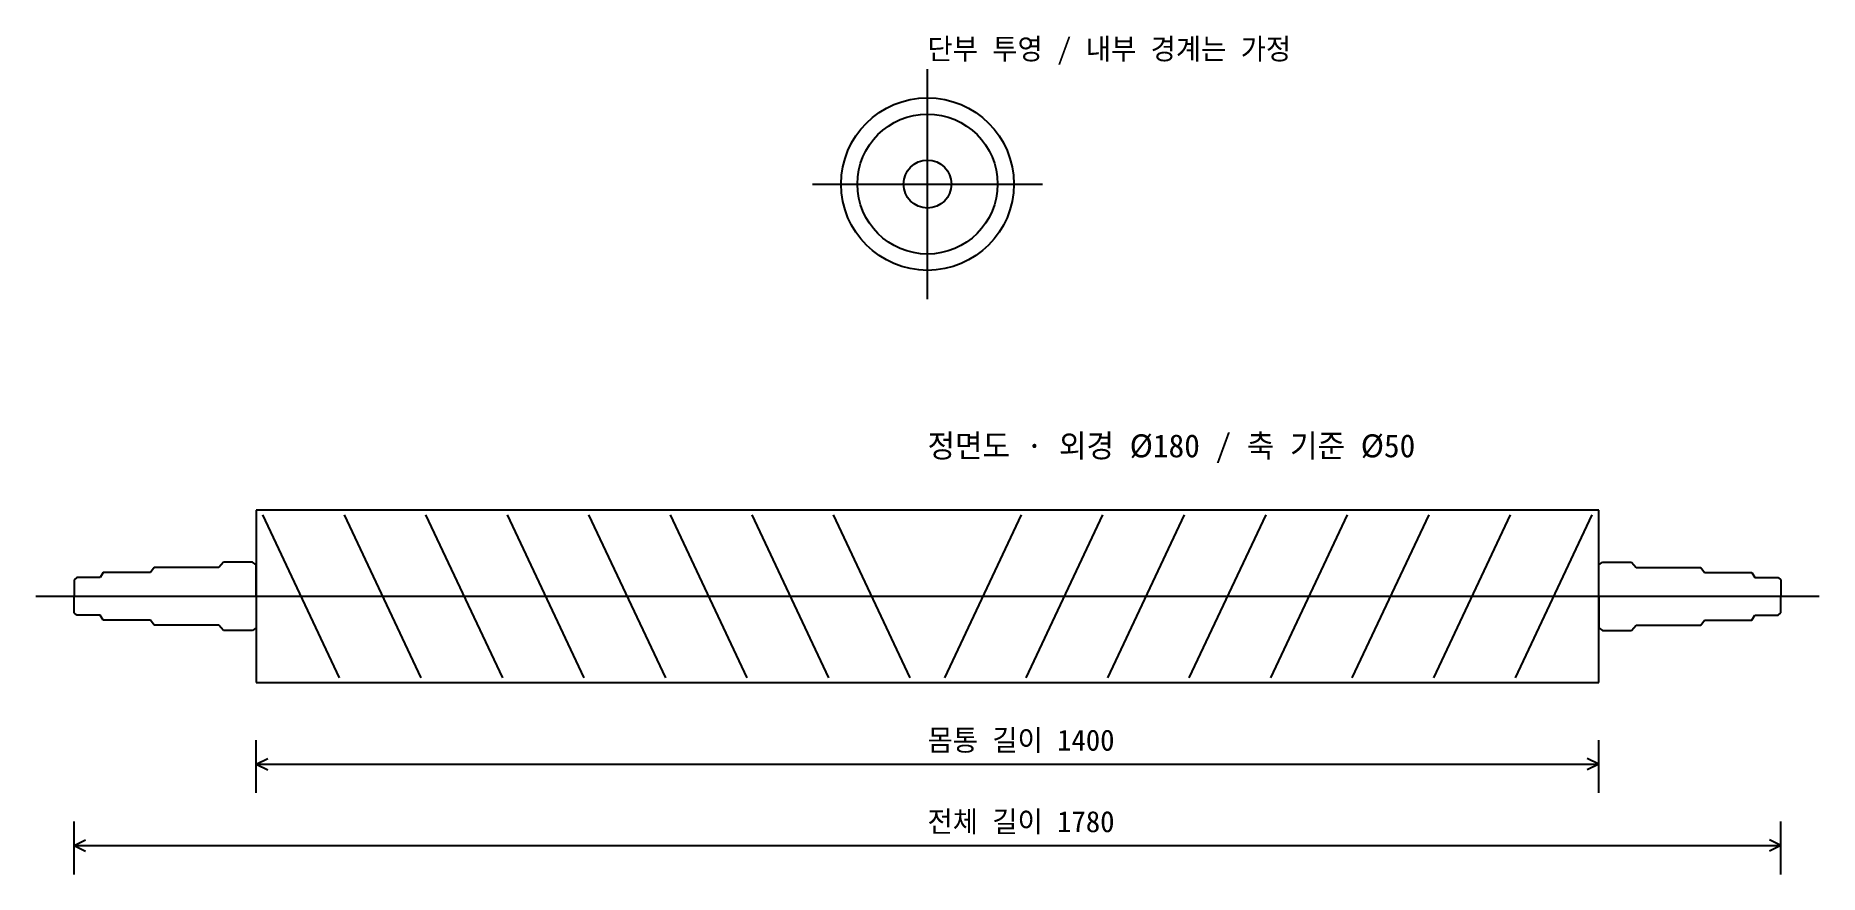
# Model space of a CAD drawing. Header units: millimetres. Extents: x -930 to 930, y -290 to 585.
import ezdxf

# ---------------------------------------------------------------- set-up
doc = ezdxf.new("R2010")
doc.units = ezdxf.units.MM

msp = doc.modelspace()

# ---------------------------------------------------------------- linework, layer by layer
at = {"layer": 'CENTER'}
for p, q in [((0, 310), (0, 550)), ((-120, 430), (120, 430)), ((-930, 0), (930, 0))]:
    msp.add_line(p, q, dxfattribs=at)
at = {"layer": 'DIM'}
for p, q in [((-700, -205), (-700, -150)), ((700, -205), (700, -150)), ((-700, -175), (-688, -169)), ((-700, -175), (700, -175)), ((-700, -175), (-688, -181)), ((700, -175), (688, -169)), ((700, -175), (688, -181)), ((-890, -290), (-890, -235)), ((890, -290), (890, -235)), ((-890, -260), (-878, -254)), ((-890, -260), (890, -260)), ((-890, -260), (-878, -266)), ((890, -260), (878, -254)), ((890, -260), (878, -266))]:
    msp.add_line(p, q, dxfattribs=at)
at = {"layer": 'GROOVE'}
for p, q in [((-613, -85), (-693, 85)), ((-528, -85), (-608, 85)), ((-443, -85), (-523, 85)), ((-358, -85), (-438, 85)), ((-273, -85), (-353, 85)), ((-188, -85), (-268, 85)), ((-103, -85), (-183, 85)), ((-18, -85), (-98, 85)), ((18, -85), (98, 85)), ((103, -85), (183, 85)), ((188, -85), (268, 85)), ((273, -85), (353, 85)), ((358, -85), (438, 85)), ((443, -85), (523, 85)), ((528, -85), (608, 85)), ((613, -85), (693, 85))]:
    msp.add_line(p, q, dxfattribs=at)
at = {"layer": 'OBJECT'}
for p, q in [((700, 90), (-700, 90)), ((-700, 90), (-700, -90)), ((700, -90), (700, 90)), ((-887, 19.5), (-890, 17.25)), ((-862.6, 19.5), (-887, 19.5)), ((-859.6, 25), (-862.6, 19.5)), ((-810.4, 25), (-859.6, 25)), ((-806.4, 30), (-810.4, 25)), ((-739, 30), (-806.4, 30)), ((-734, 35.5), (-739, 30)), ((-704, 35.5), (-734, 35.5)), ((-700, 33), (-704, 35.5)), ((-700, 0), (-700, 33)), ((700, 33), (704, 35.5)), ((700, 0), (700, 33)), ((704, 35.5), (734, 35.5)), ((734, 35.5), (739, 30)), ((739, 30), (806.4, 30)), ((806.4, 30), (810.4, 25)), ((810.4, 25), (859.6, 25)), ((859.6, 25), (862.6, 19.5)), ((862.6, 19.5), (887, 19.5)), ((887, 19.5), (890, 17.25)), ((-890, 17.25), (-890, 0)), ((-890, -17.25), (-890, 0)), ((-700, 0), (-700, -33)), ((700, 0), (700, -33)), ((890, 17.25), (890, 0)), ((890, -17.25), (890, 0)), ((-887, -19.5), (-890, -17.25)), ((887, -19.5), (890, -17.25)), ((-862.6, -19.5), (-887, -19.5)), ((-859.6, -25), (-862.6, -19.5)), ((-810.4, -25), (-859.6, -25)), ((-806.4, -30), (-810.4, -25)), ((-739, -30), (-806.4, -30)), ((-734, -35.5), (-739, -30)), ((-704, -35.5), (-734, -35.5)), ((-700, -33), (-704, -35.5)), ((700, -33), (704, -35.5)), ((704, -35.5), (734, -35.5)), ((734, -35.5), (739, -30)), ((739, -30), (806.4, -30)), ((806.4, -30), (810.4, -25)), ((810.4, -25), (859.6, -25)), ((859.6, -25), (862.6, -19.5)), ((862.6, -19.5), (887, -19.5)), ((-700, -90), (700, -90))]:
    msp.add_line(p, q, dxfattribs=at)
for radius in [90, 73, 25]:
    msp.add_circle((0, 430), radius, dxfattribs=at)

# ---------------------------------------------------------------- texts
at = {"layer": 'DIM'}
for s, p in [('몸통 길이 1400', (0, -161)), ('전체 길이 1780', (0, -246))]:
    msp.add_text(s, height=22, dxfattribs=at).set_placement(p)
at = {"layer": 'TEXT'}
for s, height, p in [('단부 투영 / 내부 경계는 가정', 22, (0, 560)), ('정면도 · 외경 Ø180 / 축 기준 Ø50', 24, (0, 145))]:
    msp.add_text(s, height=height, dxfattribs=at).set_placement(p)

doc.saveas('drawing.dxf')
